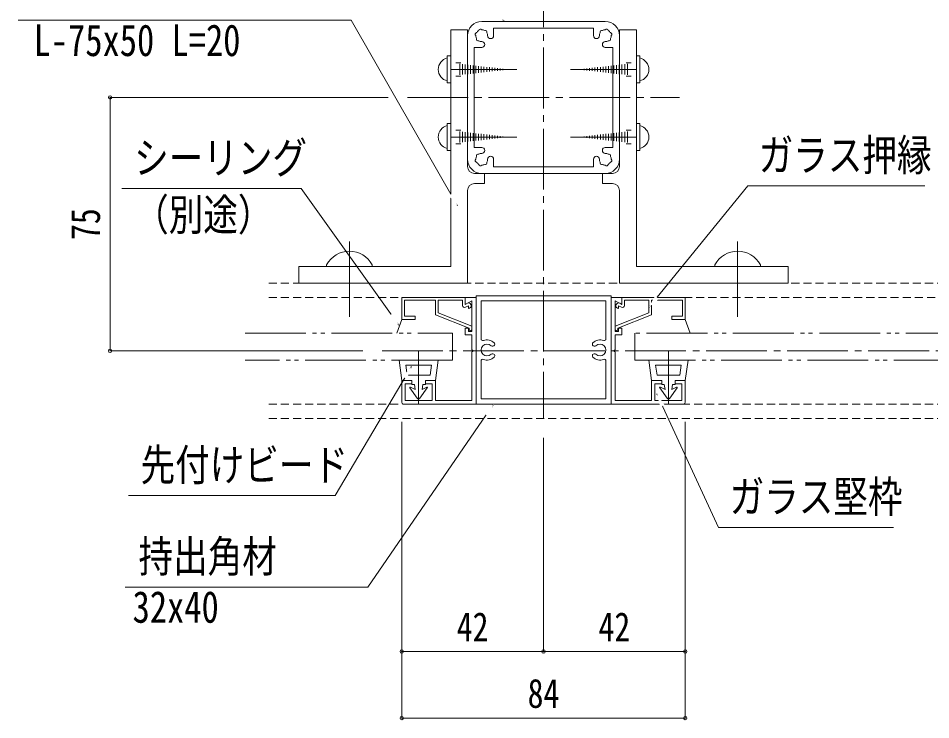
# Model space of a CAD drawing. Units: millimetres at full size; details may follow other scales. Extents: x -3475 to 3471, y -1129 to 1133.
# Drawn here: x -1541 to -1000, y -742 to -327 of the extents above; entities that cross this region are included whole.
import ezdxf
from ezdxf.enums import TextEntityAlignment as Align

# ---------------------------------------------------------------- set-up
doc = ezdxf.new("R2010")
doc.units = ezdxf.units.MM
doc.header["$LTSCALE"] = 4
doc.header["$PDMODE"] = 32
doc.header["$PDSIZE"] = 2
for name, pattern in [('CHAIN2', [12, 9, -1, 1, -1]), ('DASHED1', [1.8, 1.2, -0.6]), ('DOUBLE_CHAIN2', [12.8, 9, -1, 0.6, -0.6, 0.6, -1])]:
    doc.linetypes.add(name, pattern=pattern)
for name, color, linetype, lineweight in [('0-0_0', 7, 'Continuous', 9), ('0-1_1手摺寸法', 3, 'Continuous', 9), ('0-3_2A', 1, 'DOUBLE_CHAIN2', 9), ('0-5_2躯体隠れ', 6, 'DASHED1', 9), ('0-6_2躯体線', 4, 'Continuous', 5), ('0-7_3中心線', 2, 'CHAIN2', 9), ('0-8_41ｱﾙﾐ', 6, 'Continuous', 9), ('0-A_4アルミ', 6, 'Continuous', 9)]:
    doc.layers.add(name, color=color, linetype=linetype, lineweight=lineweight)
doc.styles.add('ＭＳ ゴシック', font='')
doc.styles.get('ＭＳ ゴシック').set_extended_font_data('MS Gothic')

msp = doc.modelspace()

# ---------------------------------------------------------------- linework, layer by layer
at = {"layer": '0-0_0'}
for points in [[(-1253.125, -329.077), (-1304.269, -254.306), (-1410.303, -254.306)], [(-1280.844, -438.333), (-1343.908, -328.414), (-1541.058, -328.414)], [(-1167.652, -498.577), (-1108.872, -426.361), (-1003.943, -426.361)], [(-1315.539, -508.956), (-1373.516, -427.954), (-1479.6, -427.954)], [(-1308.038, -533.327), (-1353.26, -609.803), (-1475.78, -609.803)], [(-1162.72, -549.577), (-1126.083, -628.598), (-1022.568, -628.598)], [(-1259.43, -555.577), (-1333.89, -663.923), (-1477.664, -663.923)]]:
    msp.add_lwpolyline(points, dxfattribs=at)
at = {"layer": '0-1_1手摺寸法'}
for p, q in [((-1321.958, -374.077), (-1486.616, -374.077)), ((-1486.616, -524.077), (-1486.616, -374.077)), ((-1486.616, -378.677), (-1486.616, -519.477)), ((-1313.844, -505.577), (-1316.728, -513.577)), ((-1145.844, -505.577), (-1142.96, -513.577)), ((-1336.958, -524.077), (-1486.616, -524.077)), ((-1292.244, -529.577), (-1315.444, -529.577)), ((-1315.444, -529.577), (-1313.844, -541.577)), ((-1303.844, -524.476), (-1303.844, -555.379)), ((-1292.244, -529.577), (-1293.844, -541.577)), ((-1167.444, -529.577), (-1144.244, -529.577)), ((-1167.444, -529.577), (-1165.844, -541.577)), ((-1155.844, -524.476), (-1155.844, -555.379)), ((-1144.244, -529.577), (-1145.844, -541.577)), ((-1296.276, -532.577), (-1311.412, -532.577)), ((-1311.412, -532.577), (-1310.612, -538.577)), ((-1296.276, -532.577), (-1297.076, -538.577)), ((-1163.412, -532.577), (-1148.276, -532.577)), ((-1163.412, -532.577), (-1162.612, -538.577)), ((-1148.276, -532.577), (-1149.076, -538.577)), ((-1297.076, -538.577), (-1310.612, -538.577)), ((-1162.612, -538.577), (-1149.076, -538.577)), ((-1307.844, -541.577), (-1313.844, -541.577)), ((-1305.844, -546.977), (-1308.624, -545.602)), ((-1307.844, -541.577), (-1307.844, -543.977)), ((-1306.344, -543.977), (-1307.844, -543.977)), ((-1306.344, -543.977), (-1305.844, -546.977)), ((-1301.344, -543.977), (-1301.844, -546.977)), ((-1299.064, -545.602), (-1301.844, -546.977)), ((-1299.844, -543.977), (-1301.344, -543.977)), ((-1293.844, -541.577), (-1299.844, -541.577)), ((-1299.844, -541.577), (-1299.844, -543.977)), ((-1165.844, -541.577), (-1159.844, -541.577)), ((-1160.624, -545.602), (-1157.844, -546.977)), ((-1159.844, -541.577), (-1159.844, -543.977)), ((-1159.844, -543.977), (-1158.344, -543.977)), ((-1158.344, -543.977), (-1157.844, -546.977)), ((-1153.344, -543.977), (-1153.844, -546.977)), ((-1153.844, -546.977), (-1151.064, -545.602)), ((-1153.344, -543.977), (-1151.844, -543.977)), ((-1151.844, -541.577), (-1145.844, -541.577)), ((-1151.844, -541.577), (-1151.844, -543.977)), ((-1304.647, -552.173), (-1308.985, -546.056)), ((-1298.703, -546.056), (-1303.041, -552.173)), ((-1160.985, -546.056), (-1156.647, -552.173)), ((-1155.041, -552.173), (-1150.703, -546.056)), ((-1313.844, -566.077), (-1313.844, -702.115)), ((-1313.844, -566.077), (-1313.844, -741.498)), ((-1145.844, -566.077), (-1145.844, -702.115)), ((-1145.844, -566.077), (-1145.844, -741.498)), ((-1229.844, -575.577), (-1229.844, -702.115)), ((-1229.844, -575.577), (-1229.844, -702.115)), ((-1229.844, -702.115), (-1313.844, -702.115)), ((-1309.244, -702.115), (-1234.444, -702.115)), ((-1145.844, -702.115), (-1229.844, -702.115)), ((-1225.244, -702.115), (-1150.444, -702.115)), ((-1145.844, -741.498), (-1313.844, -741.498)), ((-1309.244, -741.498), (-1150.444, -741.498))]:
    msp.add_line(p, q, dxfattribs=at)
for centre, radius, start, end in [((-1308.744, -545.877), 0.3, 66.371, 216.607), ((-1298.944, -545.877), 0.3, 323.393, 113.629), ((-1160.744, -545.877), 0.3, 66.371, 216.607), ((-1150.944, -545.877), 0.3, 323.393, 113.629), ((-1303.844, -551.577), 1, 216.607, 323.393), ((-1155.844, -551.577), 1, 216.607, 323.393)]:
    msp.add_arc(centre, radius, start, end, dxfattribs=at)
for p in [(-1486.616, -374.077), (-1486.616, -524.077), (-1313.844, -702.115), (-1229.844, -702.115), (-1145.844, -702.115), (-1313.844, -741.498), (-1145.844, -741.498)]:
    msp.add_point(p, dxfattribs=at)
at = {"layer": '0-3_2A'}
msp.add_lwpolyline([(-1406.668, -513.577), (-1283.844, -513.577), (-1283.844, -529.577), (-1406.668, -529.577)], dxfattribs=at)
msp.add_lwpolyline([(-1175.844, -529.577), (-569.588, -529.577), (-569.588, -513.577), (-1175.844, -513.577)], close=True, dxfattribs=at)
at = {"layer": '0-5_2躯体隠れ'}
for p, q in [((-1392.668, -484.077), (-469.844, -484.077)), ((-1392.668, -492.577), (-1269.844, -492.577)), ((-1189.844, -492.577), (-549.844, -492.577)), ((-1392.668, -555.577), (-549.844, -555.577)), ((-1392.668, -564.077), (-469.844, -564.077))]:
    msp.add_line(p, q, dxfattribs=at)
at = {"layer": '0-6_2躯体線'}
for p, q in [((-1286.844, -349.505), (-1286.844, -365.505)), ((-1284.844, -349.505), (-1286.844, -349.505)), ((-1174.844, -349.505), (-1172.844, -349.505)), ((-1172.844, -349.505), (-1172.844, -365.505)), ((-1278.844, -353.505), (-1281.844, -353.505)), ((-1279.519, -354.269), (-1279.519, -360.741)), ((-1277.919, -354.449), (-1277.919, -360.562)), ((-1276.319, -354.629), (-1276.319, -360.382)), ((-1274.719, -354.809), (-1274.719, -360.202)), ((-1273.119, -354.988), (-1273.119, -360.022)), ((-1271.519, -355.168), (-1271.519, -359.842)), ((-1269.919, -355.348), (-1269.919, -359.662)), ((-1268.319, -355.528), (-1268.319, -359.483)), ((-1266.719, -355.708), (-1266.719, -359.303)), ((-1265.119, -355.887), (-1265.119, -359.123)), ((-1263.519, -356.067), (-1263.519, -358.944)), ((-1261.919, -356.247), (-1261.919, -358.764)), ((-1260.319, -356.426), (-1260.319, -358.584)), ((-1258.719, -356.606), (-1258.719, -358.404)), ((-1257.119, -356.786), (-1257.119, -358.224)), ((-1202.569, -356.786), (-1202.569, -358.224)), ((-1200.969, -356.606), (-1200.969, -358.404)), ((-1199.369, -356.426), (-1199.369, -358.584)), ((-1197.769, -356.247), (-1197.769, -358.764)), ((-1196.169, -356.067), (-1196.169, -358.944)), ((-1194.569, -355.887), (-1194.569, -359.123)), ((-1192.969, -355.708), (-1192.969, -359.303)), ((-1191.369, -355.528), (-1191.369, -359.483)), ((-1189.769, -355.348), (-1189.769, -359.662)), ((-1188.169, -355.168), (-1188.169, -359.842)), ((-1186.569, -354.988), (-1186.569, -360.022)), ((-1184.969, -354.809), (-1184.969, -360.202)), ((-1183.369, -354.629), (-1183.369, -360.382)), ((-1181.769, -354.449), (-1181.769, -360.562)), ((-1180.844, -353.505), (-1177.844, -353.505)), ((-1180.169, -354.269), (-1180.169, -360.741)), ((-1284.844, -357.505), (-1245.756, -357.505)), ((-1278.844, -361.505), (-1281.844, -361.505)), ((-1255.519, -356.966), (-1255.519, -358.044)), ((-1253.919, -357.146), (-1253.919, -357.865)), ((-1252.319, -357.326), (-1252.319, -357.685)), ((-1174.844, -357.505), (-1213.932, -357.505)), ((-1207.369, -357.326), (-1207.369, -357.685)), ((-1205.769, -357.146), (-1205.769, -357.865)), ((-1204.169, -356.966), (-1204.169, -358.044)), ((-1180.844, -361.505), (-1177.844, -361.505)), ((-1284.844, -365.505), (-1286.844, -365.505)), ((-1174.844, -365.505), (-1172.844, -365.505)), ((-1286.844, -389.505), (-1286.844, -405.505)), ((-1284.844, -389.505), (-1286.844, -389.505)), ((-1278.844, -393.505), (-1281.844, -393.505)), ((-1279.519, -394.269), (-1279.519, -400.741)), ((-1277.919, -394.449), (-1277.919, -400.562)), ((-1276.319, -394.629), (-1276.319, -400.382)), ((-1183.369, -394.629), (-1183.369, -400.382)), ((-1181.769, -394.449), (-1181.769, -400.562)), ((-1180.844, -393.505), (-1177.844, -393.505)), ((-1180.169, -394.269), (-1180.169, -400.741)), ((-1174.844, -389.505), (-1172.844, -389.505)), ((-1172.844, -389.505), (-1172.844, -405.505)), ((-1284.844, -397.505), (-1245.756, -397.505)), ((-1274.719, -394.809), (-1274.719, -400.202)), ((-1273.119, -394.988), (-1273.119, -400.022)), ((-1271.519, -395.168), (-1271.519, -399.842)), ((-1269.919, -395.348), (-1269.919, -399.662)), ((-1268.319, -395.528), (-1268.319, -399.483)), ((-1266.719, -395.708), (-1266.719, -399.303)), ((-1265.119, -395.887), (-1265.119, -399.123)), ((-1263.519, -396.067), (-1263.519, -398.944)), ((-1261.919, -396.247), (-1261.919, -398.764)), ((-1260.319, -396.426), (-1260.319, -398.584)), ((-1258.719, -396.606), (-1258.719, -398.404)), ((-1257.119, -396.786), (-1257.119, -398.224)), ((-1255.519, -396.966), (-1255.519, -398.044)), ((-1253.919, -397.146), (-1253.919, -397.865)), ((-1252.319, -397.326), (-1252.319, -397.685)), ((-1174.844, -397.505), (-1213.932, -397.505)), ((-1207.369, -397.326), (-1207.369, -397.685)), ((-1205.769, -397.146), (-1205.769, -397.865)), ((-1204.169, -396.966), (-1204.169, -398.044)), ((-1202.569, -396.786), (-1202.569, -398.224)), ((-1200.969, -396.606), (-1200.969, -398.404)), ((-1199.369, -396.426), (-1199.369, -398.584)), ((-1197.769, -396.247), (-1197.769, -398.764)), ((-1196.169, -396.067), (-1196.169, -398.944)), ((-1194.569, -395.887), (-1194.569, -399.123)), ((-1192.969, -395.708), (-1192.969, -399.303)), ((-1191.369, -395.528), (-1191.369, -399.483)), ((-1189.769, -395.348), (-1189.769, -399.662)), ((-1188.169, -395.168), (-1188.169, -399.842)), ((-1186.569, -394.988), (-1186.569, -400.022)), ((-1184.969, -394.809), (-1184.969, -400.202)), ((-1278.844, -401.505), (-1281.844, -401.505)), ((-1180.844, -401.505), (-1177.844, -401.505)), ((-1284.844, -405.505), (-1286.844, -405.505)), ((-1174.844, -405.505), (-1172.844, -405.505)), ((-1344.844, -503.958), (-1344.844, -459.444)), ((-1114.844, -503.958), (-1114.844, -459.444)), ((-1358.344, -473.077), (-1358.344, -474.077)), ((-1358.344, -474.077), (-1331.344, -474.077)), ((-1331.344, -473.077), (-1331.344, -474.077)), ((-1128.344, -473.077), (-1128.344, -474.077)), ((-1101.344, -474.077), (-1128.344, -474.077)), ((-1101.344, -473.077), (-1101.344, -474.077))]:
    msp.add_line(p, q, dxfattribs=at)
for centre, radius, start, end in [((-1285.266, -357.505), 6.981, 103.067, 256.933), ((-1174.422, -357.505), 6.981, 283.067, 76.933), ((-1285.266, -397.505), 6.981, 103.067, 256.933), ((-1174.422, -397.505), 6.981, 283.067, 76.933), ((-1344.844, -480.468), 15.391, 28.699, 151.301), ((-1114.844, -480.468), 15.391, 28.699, 151.301)]:
    msp.add_arc(centre, radius, start, end, dxfattribs=at)
at = {"layer": '0-7_3中心線'}
for p, q in [((-1229.844, -104.56), (-1229.844, -564.077)), ((-1310.458, -374.077), (-1149.23, -374.077)), ((-1325.458, -524.077), (-469.844, -524.077))]:
    msp.add_line(p, q, dxfattribs=at)
at = {"layer": '0-8_41ｱﾙﾐ'}
for p, q in [((-1193.244, -329.077), (-1266.444, -329.077)), ((-1274.844, -334.077), (-1274.844, -414.896)), ((-1259.444, -333.077), (-1259.444, -337.477)), ((-1200.244, -333.077), (-1259.444, -333.077)), ((-1200.244, -333.077), (-1200.244, -337.477)), ((-1184.844, -334.077), (-1184.844, -414.896)), ((-1274.844, -337.477), (-1274.844, -410.677)), ((-1184.844, -337.477), (-1184.844, -410.677)), ((-1266.444, -344.477), (-1270.844, -344.477)), ((-1270.844, -344.477), (-1270.844, -403.677)), ((-1193.244, -344.477), (-1188.844, -344.477)), ((-1188.844, -344.477), (-1188.844, -403.677)), ((-1266.444, -403.677), (-1270.844, -403.677)), ((-1193.244, -403.677), (-1188.844, -403.677)), ((-1259.444, -415.077), (-1259.444, -410.677)), ((-1200.244, -415.077), (-1200.244, -410.677)), ((-1200.244, -415.077), (-1259.444, -415.077)), ((-1193.244, -419.077), (-1266.444, -419.077)), ((-1269.844, -555.577), (-1269.844, -491.577)), ((-1269.844, -491.577), (-1189.844, -491.577)), ((-1189.844, -491.577), (-1189.844, -555.577)), ((-1313.844, -492.577), (-1276.244, -492.577)), ((-1313.844, -505.577), (-1313.844, -492.577)), ((-1312.244, -494.177), (-1293.844, -494.177)), ((-1312.244, -503.577), (-1312.244, -494.177)), ((-1293.844, -502.72), (-1293.844, -494.177)), ((-1292.244, -494.177), (-1277.844, -494.177)), ((-1292.244, -501.63), (-1292.244, -494.177)), ((-1277.844, -497.224), (-1277.844, -494.177)), ((-1276.244, -496.577), (-1276.244, -492.577)), ((-1276.244, -492.577), (-1276.244, -496.577)), ((-1269.844, -492.577), (-1276.244, -492.577)), ((-1276.244, -496.577), (-1272.244, -494.577)), ((-1274.96, -495.935), (-1276.244, -496.577)), ((-1274.244, -497.366), (-1276.107, -498.298)), ((-1274.244, -498.966), (-1274.244, -497.366)), ((-1272.244, -512.577), (-1272.244, -494.577)), ((-1266.844, -517.039), (-1266.844, -494.577)), ((-1266.844, -494.577), (-1192.844, -494.577)), ((-1192.844, -494.577), (-1192.844, -517.039)), ((-1189.844, -492.577), (-1183.444, -492.577)), ((-1187.444, -512.577), (-1187.444, -494.577)), ((-1183.444, -496.577), (-1187.444, -494.577)), ((-1185.444, -497.366), (-1183.58, -498.298)), ((-1185.444, -498.966), (-1185.444, -497.366)), ((-1184.728, -495.935), (-1183.444, -496.577)), ((-1183.444, -496.577), (-1183.444, -492.577)), ((-1145.844, -492.577), (-1183.444, -492.577)), ((-1183.444, -492.577), (-1183.444, -496.577)), ((-1167.444, -494.177), (-1181.844, -494.177)), ((-1181.844, -497.224), (-1181.844, -494.177)), ((-1167.444, -501.63), (-1167.444, -494.177)), ((-1147.444, -494.177), (-1165.844, -494.177)), ((-1165.844, -502.72), (-1165.844, -494.177)), ((-1147.444, -503.577), (-1147.444, -494.177)), ((-1145.844, -505.577), (-1145.844, -492.577)), ((-1293.844, -502.72), (-1273.844, -510.577)), ((-1292.244, -501.63), (-1272.244, -509.486)), ((-1167.444, -501.63), (-1187.444, -509.486)), ((-1165.844, -502.72), (-1185.844, -510.577)), ((-1305.844, -505.577), (-1313.844, -505.577)), ((-1305.844, -503.577), (-1312.244, -503.577)), ((-1305.844, -505.577), (-1305.844, -503.577)), ((-1153.844, -503.577), (-1147.444, -503.577)), ((-1153.844, -505.577), (-1153.844, -503.577)), ((-1153.844, -505.577), (-1145.844, -505.577)), ((-1276.244, -510.577), (-1276.244, -514.577)), ((-1274.244, -510.577), (-1276.244, -510.577)), ((-1274.244, -510.577), (-1274.244, -512.577)), ((-1272.244, -512.577), (-1274.244, -512.577)), ((-1273.844, -511.377), (-1273.844, -510.577)), ((-1272.244, -509.486), (-1272.244, -511.377)), ((-1187.444, -509.486), (-1187.444, -511.377)), ((-1187.444, -512.577), (-1185.444, -512.577)), ((-1185.844, -511.377), (-1185.844, -510.577)), ((-1185.444, -510.577), (-1185.444, -512.577)), ((-1185.444, -510.577), (-1183.444, -510.577)), ((-1183.444, -510.577), (-1183.444, -514.577)), ((-1276.244, -514.577), (-1272.244, -514.577)), ((-1272.244, -514.577), (-1272.244, -523.477)), ((-1183.444, -514.577), (-1187.444, -514.577)), ((-1187.444, -514.577), (-1187.444, -523.477)), ((-1271.83, -523.739), (-1272.244, -523.477)), ((-1271.83, -524.415), (-1272.244, -524.677)), ((-1187.858, -523.739), (-1187.444, -523.477)), ((-1187.858, -524.415), (-1187.444, -524.677)), ((-1272.244, -524.677), (-1272.244, -553.577)), ((-1187.444, -524.677), (-1187.444, -553.577)), ((-1266.844, -552.577), (-1266.844, -530.115)), ((-1192.844, -530.115), (-1192.844, -552.577)), ((-1307.844, -541.577), (-1313.844, -541.577)), ((-1313.844, -541.577), (-1313.844, -554.577)), ((-1307.844, -541.577), (-1307.844, -543.577)), ((-1299.844, -541.577), (-1293.844, -541.577)), ((-1299.844, -541.577), (-1299.844, -543.577)), ((-1293.844, -541.577), (-1293.844, -553.577)), ((-1165.844, -541.577), (-1165.844, -553.577)), ((-1159.844, -541.577), (-1165.844, -541.577)), ((-1159.844, -541.577), (-1159.844, -543.577)), ((-1151.844, -541.577), (-1145.844, -541.577)), ((-1151.844, -541.577), (-1151.844, -543.577)), ((-1145.844, -541.577), (-1145.844, -554.577)), ((-1295.844, -553.577), (-1311.844, -553.577)), ((-1272.244, -553.577), (-1293.844, -553.577)), ((-1269.844, -555.577), (-1189.844, -555.577)), ((-1266.844, -552.577), (-1192.844, -552.577)), ((-1187.444, -553.577), (-1165.844, -553.577)), ((-1163.844, -553.577), (-1147.844, -553.577))]:
    msp.add_line(p, q, dxfattribs=at)
for points in [[(-1270.663, -419.077), (-1264.844, -419.077), (-1264.844, -425.077), (-1270.663, -425.077)], [(-1189.025, -419.077), (-1194.844, -419.077), (-1194.844, -425.077), (-1189.025, -425.077)], [(-1274.844, -429.258), (-1274.844, -484.077), (-1374.844, -484.077)], [(-1184.844, -429.258), (-1184.844, -484.077), (-1084.844, -484.077)], [(-1269.844, -492.577), (-1269.844, -555.577), (-1312.844, -555.577)], [(-1189.844, -492.577), (-1189.844, -555.577), (-1146.844, -555.577)], [(-1307.844, -543.577), (-1311.844, -543.577), (-1311.844, -553.577)], [(-1299.844, -543.577), (-1295.844, -543.577), (-1295.844, -553.577)], [(-1159.844, -543.577), (-1163.844, -543.577), (-1163.844, -553.577)], [(-1151.844, -543.577), (-1147.844, -543.577), (-1147.844, -553.577)]]:
    msp.add_lwpolyline(points, dxfattribs=at)
for centre, radius, start, end in [((-1266.444, -337.477), 8.4, 90, 180), ((-1193.244, -337.477), 8.4, 0, 90), ((-1266.444, -337.477), 3.5, 135, 149.641), ((-1266.444, -337.477), 3.5, 120.359, 135), ((-1267.22, -334.579), 1, 105, 172.976), ((-1267.22, -334.579), 1, 37.024, 105), ((-1266.444, -337.477), 3.5, 75, 89.641), ((-1266.444, -337.477), 3.5, 60.359, 75), ((-1264.323, -335.356), 1, 45, 112.976), ((-1264.323, -335.356), 1, 337.024, 45), ((-1195.365, -335.356), 1, 135, 202.976), ((-1195.365, -335.356), 1, 67.024, 135), ((-1193.244, -337.477), 3.5, 105, 119.641), ((-1193.244, -337.477), 3.5, 90.359, 105), ((-1192.468, -334.579), 1, 75, 142.976), ((-1192.468, -334.579), 1, 7.024, 75), ((-1193.244, -337.477), 3.5, 45, 59.641), ((-1193.244, -337.477), 3.5, 30.359, 45), ((-1269.342, -336.7), 1, 165, 232.976), ((-1269.342, -336.7), 1, 97.024, 165), ((-1266.444, -337.477), 3.5, 180.359, 195), ((-1266.444, -337.477), 3.5, 195, 209.641), ((-1268.565, -339.598), 1, 157.024, 225), ((-1268.565, -339.598), 1, 225, 292.976), ((-1266.444, -337.477), 3.5, 240.359, 255), ((-1266.444, -337.477), 3.5, 15, 29.641), ((-1266.444, -337.477), 3.5, 0.359, 15), ((-1261.194, -337.477), 1.75, 180, 0), ((-1198.494, -337.477), 1.75, 180, 0), ((-1193.244, -337.477), 3.5, 165, 179.641), ((-1193.244, -337.477), 3.5, 150.359, 165), ((-1193.244, -337.477), 3.5, 285, 299.641), ((-1191.123, -339.598), 1, 247.024, 315), ((-1191.123, -339.598), 1, 315, 22.976), ((-1190.346, -336.7), 1, 15, 82.976), ((-1193.244, -337.477), 3.5, 330.359, 345), ((-1193.244, -337.477), 3.5, 345, 359.641), ((-1190.346, -336.7), 1, 307.024, 15), ((-1266.444, -337.477), 3.5, 255, 270), ((-1266.444, -342.727), 1.75, 270, 90), ((-1193.244, -342.727), 1.75, 90, 270), ((-1193.244, -337.477), 3.5, 270, 285), ((-1266.444, -405.427), 1.75, 270, 90), ((-1193.244, -405.427), 1.75, 90, 270), ((-1266.444, -410.677), 8.4, 180, 270), ((-1269.342, -411.454), 1, 127.024, 195), ((-1266.444, -410.677), 3.5, 165, 179.641), ((-1266.444, -410.677), 3.5, 150.359, 165), ((-1268.565, -408.556), 1, 135, 202.976), ((-1268.565, -408.556), 1, 67.024, 135), ((-1266.444, -410.677), 3.5, 105, 119.641), ((-1266.444, -410.677), 3.5, 90, 105), ((-1266.444, -410.677), 3.5, 345, 359.641), ((-1261.194, -410.677), 1.75, 0, 180), ((-1198.494, -410.677), 1.75, 0, 180), ((-1193.244, -410.677), 3.5, 180.359, 195), ((-1193.244, -410.677), 3.5, 75, 90), ((-1193.244, -410.677), 8.4, 270, 0), ((-1193.244, -410.677), 3.5, 60.359, 75), ((-1191.123, -408.556), 1, 45, 112.976), ((-1191.123, -408.556), 1, 337.024, 45), ((-1193.244, -410.677), 3.5, 15, 29.641), ((-1193.244, -410.677), 3.5, 0.359, 15), ((-1190.346, -411.454), 1, 345, 52.976), ((-1270.663, -414.896), 4.181, 180, 270), ((-1269.342, -411.454), 1, 195, 262.976), ((-1266.444, -410.677), 3.5, 210.359, 225), ((-1266.444, -410.677), 3.5, 225, 239.641), ((-1267.22, -413.575), 1, 187.024, 255), ((-1267.22, -413.575), 1, 255, 322.976), ((-1266.444, -410.677), 3.5, 270.359, 285), ((-1266.444, -410.677), 3.5, 285, 299.641), ((-1264.323, -412.798), 1, 247.024, 315), ((-1264.323, -412.798), 1, 315, 22.976), ((-1266.444, -410.677), 3.5, 330.359, 345), ((-1193.244, -410.677), 3.5, 195, 209.641), ((-1195.365, -412.798), 1, 157.024, 225), ((-1195.365, -412.798), 1, 225, 292.976), ((-1193.244, -410.677), 3.5, 240.359, 255), ((-1193.244, -410.677), 3.5, 255, 269.641), ((-1192.468, -413.575), 1, 217.024, 285), ((-1192.468, -413.575), 1, 285, 352.976), ((-1193.244, -410.677), 3.5, 300.359, 315), ((-1193.244, -410.677), 3.5, 315, 329.641), ((-1190.346, -411.454), 1, 277.024, 345), ((-1189.025, -414.896), 4.181, 270, 0), ((-1270.663, -429.258), 4.181, 90, 180), ((-1189.025, -429.258), 4.181, 0, 90), ((-1276.644, -497.224), 1.2, 180, 296.565), ((-1274.244, -497.366), 1.6, 0, 116.565), ((-1274.244, -497.366), 1.6, 270, 0), ((-1185.444, -497.366), 1.6, 63.435, 180), ((-1185.444, -497.366), 1.6, 180, 270), ((-1183.044, -497.224), 1.2, 243.435, 0), ((-1273.044, -511.377), 0.8, 180, 0), ((-1186.644, -511.377), 0.8, 180, 0), ((-1265.844, -517.039), 1, 180, 290.925), ((-1263.344, -523.577), 6, 45.258, 110.925), ((-1196.344, -523.577), 6, 69.075, 134.742), ((-1193.844, -517.039), 1, 249.075, 0), ((-1272.044, -524.077), 0.4, 302.334, 57.666), ((-1263.344, -523.577), 3.5, 45.258, 314.742), ((-1260.1, -519.542), 1.735, 243.335, 313.825), ((-1260, -520.203), 1.25, 331.81, 45.258), ((-1199.688, -520.203), 1.25, 134.742, 208.19), ((-1199.588, -519.542), 1.735, 226.175, 296.665), ((-1196.344, -523.577), 3.5, 225.258, 134.742), ((-1187.644, -524.077), 0.4, 122.334, 237.666), ((-1265.844, -530.115), 1, 69.075, 180), ((-1263.344, -523.577), 6, 249.075, 314.742), ((-1260.1, -527.612), 1.735, 46.173, 116.667), ((-1260, -526.951), 1.25, 314.742, 28.19), ((-1199.688, -526.951), 1.25, 151.81, 225.258), ((-1199.588, -527.612), 1.735, 63.333, 133.827), ((-1196.344, -523.577), 6, 225.258, 290.925), ((-1193.844, -530.115), 1, 0, 110.925), ((-1312.844, -554.577), 1, 180, 270), ((-1146.844, -554.577), 1, 270, 0)]:
    msp.add_arc(centre, radius, start, end, dxfattribs=at)
at = {"layer": '0-A_4アルミ'}
for p, q in [((-1284.844, -334.077), (-1274.844, -334.077)), ((-1284.844, -334.077), (-1284.844, -474.077)), ((-1174.844, -334.077), (-1184.844, -334.077)), ((-1174.844, -334.077), (-1174.844, -474.077)), ((-1374.844, -474.077), (-1374.844, -484.077)), ((-1284.844, -474.077), (-1374.844, -474.077)), ((-1174.844, -474.077), (-1084.844, -474.077)), ((-1084.844, -474.077), (-1084.844, -484.077))]:
    msp.add_line(p, q, dxfattribs=at)

# ---------------------------------------------------------------- texts
at = {"layer": '0-0_0', "style": 'ＭＳ ゴシック', "width": 0.8}
for s, p in [('L-75x50 L=20', (-1531.99, -355.204)), ('シーリング', (-1472.385, -424.811)), ('ガラス押縁', (-1102.366, -423.218)), ('（別途）', (-1472.385, -458.487)), ('先付けビード', (-1468.565, -606.66)), ('ガラス堅枠', (-1119.578, -625.456)), ('持出角材', (-1469.822, -660.78)), ('32x40', (-1473.325, -690.713))]:
    msp.add_text(s, height=18.77, dxfattribs=at).set_placement(p, align=Align.BOTTOM_LEFT)
at = {"layer": '0-1_1手摺寸法', "color": 7, "style": 'ＭＳ ゴシック', "width": 0.8}
msp.add_text('75', height=17.27, rotation=90, dxfattribs=at).set_placement((-1487.435, -458.498), align=Align.BOTTOM_LEFT)
for s, p in [('42', (-1281.265, -701.296)), ('42', (-1197.265, -701.296)), ('84', (-1239.265, -740.679))]:
    msp.add_text(s, height=17.27, dxfattribs=at).set_placement(p, align=Align.BOTTOM_LEFT)

# ---------------------------------------------------------------- next in the draw order: wipeouts: each hides what was drawn before it
for points in [[(-1258.72, -323.358), (-1256.426, -321.79), (-1253.125, -329.077), (-1253.125, -329.077)], [(-1285.97, -432.191), (-1283.56, -430.808), (-1280.844, -438.333), (-1280.844, -438.333)], [(-1163.756, -491.59), (-1161.601, -493.344), (-1167.652, -498.577), (-1167.652, -498.577)], [(-1321.254, -503.358), (-1318.995, -501.74), (-1315.539, -508.956), (-1315.539, -508.956)], [(-1310.852, -540.816), (-1313.243, -539.402), (-1308.038, -533.327), (-1308.038, -533.327)], [(-1158.146, -556.14), (-1160.666, -557.309), (-1162.72, -549.577), (-1162.72, -549.577)], [(-1262.747, -562.857), (-1265.037, -561.283), (-1259.43, -555.577), (-1259.43, -555.577)]]:
    msp.add_wipeout(points)

doc.saveas('drawing.dxf')
